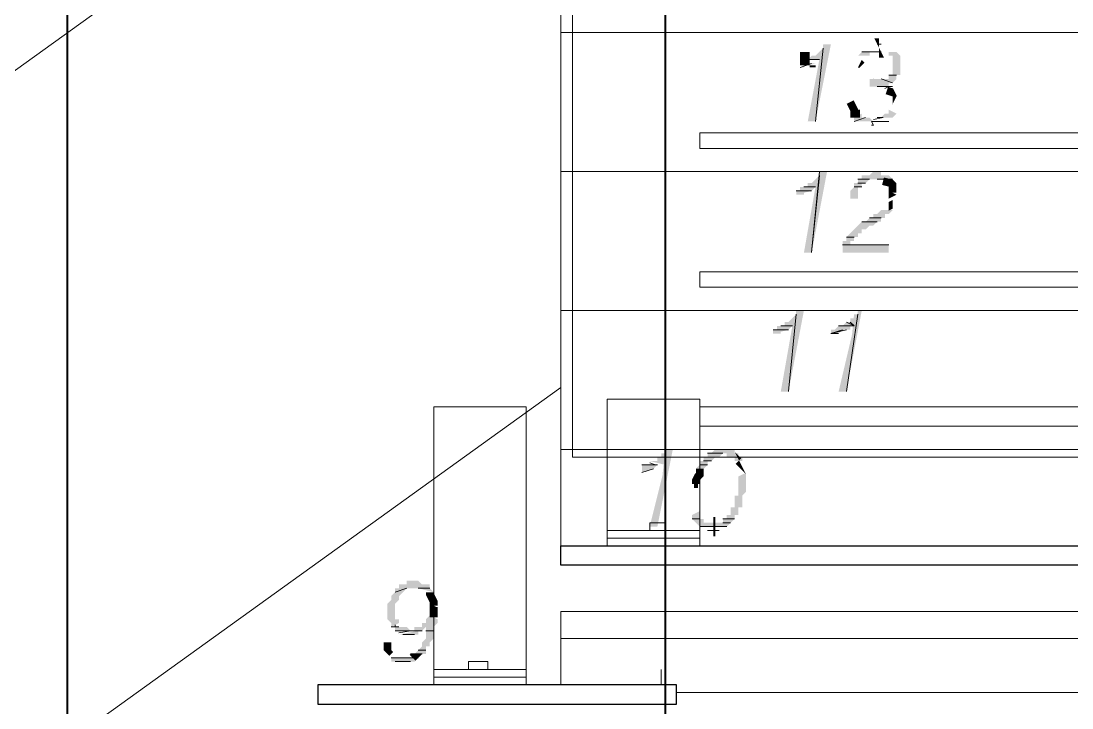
# Model space of a CAD drawing. Header units: millimetres. Extents: x 182 to 575, y -105 to 95.
# Drawn here: x 277.875 to 279.173, y 75.311 to 76.159 of the extents above; entities that cross this region are included whole.
import ezdxf

# ---------------------------------------------------------------- set-up
doc = ezdxf.new("R2010")
doc.units = ezdxf.units.MM
doc.header["$MEASUREMENT"] = 0
doc.layers.add('PDF_Geometry', color=7, linetype='Continuous')
doc.layers.add('PDF_Solid Fills', color=7, linetype='Continuous')

msp = doc.modelspace()

# ---------------------------------------------------------------- hatches: boundary and pattern name
at = {"layer": 'PDF_Solid Fills', "transparency": 33554559}
h = msp.add_hatch(color=256, dxfattribs=at)
h.paths.add_polyline_path([(278.8373450954418, 76.10148344406653), (278.8421084287751, 76.10148344406653), (278.8436954921045, 76.1030705073959), (278.8563919472937, 76.10624354988664), (278.8468685345952, 76.10624354988664)])
h.paths.add_polyline_path([(278.8653892145503, 76.12476133752122), (278.8611552806269, 76.12053029591837), (278.8563919472937, 76.11576696258504), (278.8516318679286, 76.11576696258504), (278.8468685345952, 76.11100685676496), (278.8611552806269, 76.11100685676496), (278.8468685345952, 76.03481624829934), (278.8563919472937, 76.03481624829934), (278.8754420266587, 76.1300537086168), (278.8659186139603, 76.1300537086168)])
h = msp.add_hatch(color=256, dxfattribs=at)
h.paths.add_polyline_path([(278.9230591430609, 76.12053029591837), (278.9135357039074, 76.12053029591837), (278.9087756245424, 76.11576696258504), (278.9230591430609, 76.11576696258504)])
h.paths.add_polyline_path([(278.9230591430609, 76.07767328533637), (278.946869301791, 76.07767328533637), (278.946869301791, 76.08163983744694), (278.9516326351243, 76.08243336470144), (278.9563927144894, 76.0871966980348), (278.9563927144894, 76.0919600313681), (278.9611560478228, 76.0919600313681), (278.9611560478228, 76.11576696258504), (278.9563927144894, 76.12053029591837), (278.946869301791, 76.12053029591837), (278.946869301791, 76.11576696258504), (278.9516326351243, 76.11576696258504), (278.9516326351243, 76.0919600313681), (278.946869301791, 76.0919600313681), (278.946869301791, 76.0871966980348), (278.9230591430609, 76.0871966980348)])
for points in [[(278.904012291209, 76.03957635411945), (278.904012291209, 76.03481624829934), (278.9278224499391, 76.03481624829934), (278.9230591430609, 76.03957635411945), (278.9135357039074, 76.03957635411945), (278.9135357039074, 76.04433968745278)], [(278.9421059684576, 76.04433968745278), (278.9373458890925, 76.03957635411945), (278.9516326351243, 76.03957635411945), (278.9563927144894, 76.04433968745278), (278.946869301791, 76.04909976681787), (278.946869301791, 76.04433968745278)], [(278.860653904607, 75.96764770296727), (278.8516318679286, 75.95862566628875), (278.8468685345952, 75.95862566628875), (278.8468685345952, 75.95386233295542), (278.8373450954418, 75.95386233295542), (278.8373450954418, 75.94910222713528), (278.8325850160767, 75.94910222713528), (278.8325850160767, 75.94433889380198), (278.8421084287751, 75.94433889380198), (278.8421084287751, 75.94672055716066), (278.8516318679286, 75.94910222713528), (278.8563919472937, 75.95386233295542), (278.8421084287751, 75.87291161866972), (278.8516318679286, 75.87291161866972), (278.8706786933254, 75.97291241232048), (278.8611552806269, 75.97291241232048)], [(278.9373458890925, 75.96338574565382), (278.9516326351243, 75.95862566628875), (278.9516326351243, 75.96338574565382), (278.946869301791, 75.96814907898718), (278.9373458890925, 75.96814907898718), (278.9373458890925, 75.97291241232048), (278.9278224499391, 75.97291241232048), (278.9230591430609, 75.96814907898718), (278.9135357039074, 75.96814907898718), (278.9135357039074, 75.96338574565382), (278.9087756245424, 75.96338574565382), (278.9087756245424, 75.95862566628875), (278.904012291209, 75.95862566628875), (278.904012291209, 75.95386233295542), (278.8992489578756, 75.94910222713528), (278.8992489578756, 75.93957881443689), (278.9087756245424, 75.93957881443689), (278.9087756245424, 75.95386233295542), (278.9135357039074, 75.95386233295542), (278.9135357039074, 75.95862566628875), (278.9182990372407, 75.95862566628875), (278.9230591430609, 75.96338574565382)], [(278.946869301791, 75.94910222713528), (278.946869301791, 75.93957881443689), (278.9563927144894, 75.94433889380198)], [(278.8897255451772, 75.88719513718823), (278.8897255451772, 75.87291161866972), (278.946869301791, 75.87291161866972), (278.946869301791, 75.88243505782313), (278.8992489578756, 75.88243505782313), (278.8992489578756, 75.88719513718823), (278.904012291209, 75.88719513718823), (278.904012291209, 75.89195847052156), (278.9087756245424, 75.89195847052156), (278.9087756245424, 75.89672180385489), (278.9135357039074, 75.89672180385489), (278.9135357039074, 75.90148188321996), (278.9182990372407, 75.90148188321996), (278.9230591430609, 75.90624521655332), (278.9278224499391, 75.90624521655332), (278.9325825557593, 75.9110053223734), (278.9373458890925, 75.9110053223734), (278.9373458890925, 75.91576862925172), (278.9421059684576, 75.91576862925172), (278.9421059684576, 75.92052873507183), (278.946869301791, 75.92052873507183), (278.9516326351243, 75.92529206840516), (278.9373458890925, 75.92529206840516), (278.9325825557593, 75.92052873507183), (278.9278224499391, 75.92052873507183), (278.9278224499391, 75.91576862925172), (278.9230591430609, 75.91576862925172), (278.9182990372407, 75.9110053223734), (278.9135357039074, 75.9110053223734), (278.9087756245424, 75.90624521655332), (278.904012291209, 75.90148188321996), (278.8992489578756, 75.89672180385489), (278.8944888785106, 75.89195847052156), (278.8944888785106, 75.88719513718823)], [(278.8320837728211, 75.79621976973235), (278.8278216827434, 75.79195770332578), (278.82305834941, 75.7871975975057), (278.8182982700449, 75.7871975975057), (278.8182982700449, 75.78243426417234), (278.8087748308915, 75.78243426417234), (278.8087748308915, 75.77767418480727), (278.8040115240133, 75.77767418480727), (278.8040115240133, 75.77291085147394), (278.8135349367116, 75.77291085147394), (278.8135349367116, 75.77529251814062), (278.82305834941, 75.77767418480727), (278.8278216827434, 75.78243426417234), (278.8135349367116, 75.70148357634164), (278.82305834941, 75.70148357634164), (278.8421084287751, 75.8014811160242), (278.8325850160767, 75.8014811160242)], [(278.9080955435808, 75.7967210102041), (278.904012291209, 75.7967210102041), (278.9035359770605, 75.79195770332578), (278.8992489578756, 75.79195770332578), (278.8992489578756, 75.7871975975057), (278.8944888785106, 75.7871975975057), (278.8897255451772, 75.78243426417234), (278.8849654393571, 75.78243426417234), (278.8802021324789, 75.77767418480727), (278.8754420266587, 75.77767418480727), (278.8754420266587, 75.77291085147394), (278.8849654393571, 75.77291085147394), (278.8881384818479, 75.77608604539512), (278.8944888785106, 75.77767418480727), (278.8992489578756, 75.77767418480727), (278.8992489578756, 75.78243426417234), (278.9025836662129, 75.78243426417234), (278.9015277542047, 75.77187477743948), (278.8849654393571, 75.70148357634164), (278.8944888785106, 75.70148357634164), (278.9135357039074, 75.8014811160242), (278.9087756245424, 75.8014811160242)], [(278.7563944076111, 75.62052963454272), (278.7563944076111, 75.61576955517765), (278.7659178203095, 75.61576955517765), (278.7659178203095, 75.62052963454272), (278.7611545134312, 75.62052963454272), (278.7611545134312, 75.62529296787605), (278.7563944076111, 75.62529296787605), (278.7563944076111, 75.63005307369616), (278.7325842488809, 75.63005307369616), (278.7278209155476, 75.62529296787605), (278.7230608097275, 75.62529296787605), (278.7230608097275, 75.62052963454272), (278.7182974763941, 75.62052963454272), (278.7182974763941, 75.61576955517765), (278.713537397029, 75.61576955517765), (278.713537397029, 75.61100622184432), (278.7087740636958, 75.60624288851096), (278.7182974763941, 75.60624288851096), (278.7230608097275, 75.61100622184432), (278.7230608097275, 75.61576955517765), (278.7278209155476, 75.61576955517765), (278.7325842488809, 75.62052963454272), (278.737344328246, 75.62052963454272), (278.7421076615793, 75.62529296787605), (278.7468709949127, 75.62529296787605), (278.7468709949127, 75.62052963454272)], [(278.7421076615793, 75.5443390260771), (278.7421076615793, 75.53957894671203), (278.7182974763941, 75.53957894671203), (278.7182974763941, 75.5443390260771), (278.713537397029, 75.5443390260771), (278.713537397029, 75.55386246523054), (278.7040107303624, 75.54910235941045), (278.7040107303624, 75.5443390260771), (278.7087740636958, 75.53957894671203), (278.713537397029, 75.5348156133787), (278.7468709949127, 75.5348156133787), (278.7516310742778, 75.53957894671203), (278.7563944076111, 75.5443390260771), (278.7563944076111, 75.54910235941045), (278.7611545134312, 75.54910235941045), (278.7611545134312, 75.55862577210885), (278.7659178203095, 75.55862577210885), (278.7659178203095, 75.5729092906274), (278.7706779261296, 75.57767262396072), (278.7706779261296, 75.60148280914592), (278.7611545134312, 75.59671947581256), (278.7611545134312, 75.5729092906274), (278.7563944076111, 75.5729092906274), (278.7563944076111, 75.55862577210885), (278.7516310742778, 75.55862577210885), (278.7516310742778, 75.54910235941045), (278.7468709949127, 75.54910235941045), (278.7468709949127, 75.5443390260771)], [(278.3802014711032, 75.43957815306123), (278.3802014711032, 75.43005474036283), (278.3897281377699, 75.43005474036283), (278.3897281377699, 75.43481484618292)], [(278.3659179525847, 75.37291098374908), (278.332584354701, 75.37291098374908), (278.332584354701, 75.36814765041572), (278.3611546192513, 75.36814765041572)]]:
    msp.add_hatch(color=256, dxfattribs=at).paths.add_polyline_path(points)
h = msp.add_hatch(color=256, dxfattribs=at)
h.paths.add_polyline_path([(278.6421068943836, 75.60148280914592), (278.6563936404154, 75.60624288851096), (278.6611537197804, 75.61100622184432), (278.6421068943836, 75.61100622184432)])
h.paths.add_polyline_path([(278.6659170531137, 75.62529296787605), (278.6659170531137, 75.62052963454272), (278.6611537197804, 75.62052963454272), (278.6611537197804, 75.61576955517765), (278.651630307082, 75.61576955517765), (278.6688216087867, 75.61147099563442), (278.6675045581877, 75.59830452738785), (278.651630307082, 75.5348156133787), (278.6611537197804, 75.5348156133787), (278.6802037991455, 75.63005307369616), (278.6706803864471, 75.63005307369616), (278.6702042298875, 75.62529296787605)])
h = msp.add_hatch(color=256, dxfattribs=at)
h.paths.add_polyline_path([(278.3563945398862, 75.40624458163265), (278.3516312065529, 75.41100466099775), (278.3373444605211, 75.41100466099775), (278.3373444605211, 75.40624458163265)])
h.paths.add_polyline_path([(278.3421077938544, 75.40148124829932), (278.3659179525847, 75.40148124829932), (278.3659179525847, 75.40624458163265)])
h.paths.add_polyline_path([(278.3659179525847, 75.38243439644748), (278.3611546192513, 75.37767431708241), (278.3754413917381, 75.37767431708241), (278.3754413917381, 75.38719772978081), (278.3802014711032, 75.38719772978081), (278.3802014711032, 75.39195783560092), (278.3849648044365, 75.39672114247924), (278.3849648044365, 75.41100466099775), (278.3897281377699, 75.41576799433108), (278.3897281377699, 75.4205313276644), (278.3802014711032, 75.42529140702948), (278.3754413917381, 75.4205313276644), (278.3754413917381, 75.41576799433108), (278.3706780584047, 75.41576799433108), (278.3706780584047, 75.41100466099775), (278.3611546192513, 75.41100466099775), (278.3611546192513, 75.40624458163265), (278.3659179525847, 75.40624458163265), (278.3706780584047, 75.40624458163265), (278.3754413917381, 75.41100466099775), (278.3754413917381, 75.39672114247924), (278.3706780584047, 75.39195783560092), (278.3706780584047, 75.38719772978081)])
h.paths.add_polyline_path([(278.3802014711032, 75.4586250049131), (278.3802014711032, 75.4633883382464), (278.3706780584047, 75.4633883382464), (278.3659179525847, 75.4681484176115), (278.3516312065529, 75.4681484176115), (278.3516312065529, 75.4633883382464), (278.3421077938544, 75.4633883382464), (278.3421077938544, 75.4586250049131), (278.3373444605211, 75.4586250049131), (278.3373444605211, 75.45386167157977), (278.332584354701, 75.44910159221467), (278.332584354701, 75.44433825888137), (278.3278210478228, 75.43957815306123), (278.3278210478228, 75.4205313276644), (278.332584354701, 75.41576799433108), (278.332584354701, 75.41100466099775), (278.3421077938544, 75.41576799433108), (278.3421077938544, 75.4205313276644), (278.3373444605211, 75.4205313276644), (278.3373444605211, 75.43957815306123), (278.3421077938544, 75.44433825888137), (278.3421077938544, 75.44910159221467), (278.3516312065529, 75.4586250049131), (278.3659179525847, 75.4586250049131), (278.3849648044365, 75.45386167157977)])
h = msp.add_hatch(color=256, dxfattribs=at)
h.paths.add_polyline_path([(278.9677030954418, 75.42255327442368), (278.9627032898862, 75.42255327442368), (278.9677030954418, 75.42255327442368)], flags=0)
h.paths.add_polyline_path([(278.9627032898862, 75.41255367720146), (278.9677030954418, 75.41255367720146), (278.9627032898862, 75.41255367720146)], flags=0)
h.paths.add_polyline_path([(278.9677030954418, 75.41005292720146), (278.9627032898862, 75.41005292720146), (278.9677030954418, 75.41005292720146)], flags=0)
h.paths.add_polyline_path([(278.9702021371085, 75.40505313553479), (278.9652023454418, 75.40505313553479), (278.9702021371085, 75.40505313553479)], flags=0)
h = msp.add_hatch(color=256, dxfattribs=at)
h.paths.add_polyline_path([(279.0002026093306, 75.43005381609035), (278.992702067664, 75.43005381609035), (279.0002026093306, 75.43005381609035)], flags=0)
h.paths.add_polyline_path([(278.995202817664, 75.42755306609035), (279.0002026093306, 75.42755306609035), (278.995202817664, 75.42755306609035)], flags=0)
h.paths.add_polyline_path([(279.0002026093306, 75.42005421886813), (278.995202817664, 75.42005421886813), (279.0002026093306, 75.42005421886813)], flags=0)
h.paths.add_polyline_path([(278.995202817664, 75.41505442720145), (279.0002026093306, 75.41505442720145), (278.995202817664, 75.41505442720145)], flags=0)
h.paths.add_polyline_path([(278.997703567664, 75.40755388553478), (278.992702067664, 75.40755388553478), (278.997703567664, 75.40755388553478)], flags=0)
h = msp.add_hatch(color=256, dxfattribs=at)
h.paths.add_polyline_path([(278.9452031509973, 75.40505313553479), (278.9527019982195, 75.40505313553479), (278.9452031509973, 75.40505313553479)], flags=0)
h.paths.add_polyline_path([(278.9527019982195, 75.40505313553479), (278.9452031509973, 75.40505313553479), (278.9527019982195, 75.40505313553479)], flags=0)
h.paths.add_polyline_path([(278.9452031509973, 75.40505313553479), (278.9527019982195, 75.40505313553479), (278.9452031509973, 75.40505313553479)], flags=0)
h = msp.add_hatch(color=256, dxfattribs=at)
h.paths.add_polyline_path([(278.9527019982195, 75.3875529966459), (278.9452031509973, 75.3875529966459), (278.9527019982195, 75.3875529966459)], flags=0)
h.paths.add_polyline_path([(278.9452031509973, 75.38005414942367), (278.9527019982195, 75.38005414942367), (278.9452031509973, 75.38005414942367)], flags=0)
h.paths.add_polyline_path([(278.9427024148862, 75.37005285775702), (278.9502029565529, 75.37005285775702), (278.9427024148862, 75.37005285775702)], flags=0)
h = msp.add_hatch(color=256, dxfattribs=at)
h.paths.add_polyline_path([(278.9227032204417, 75.35755421886813), (278.932702817664, 75.35755421886813), (278.9227032204417, 75.35755421886813)], flags=0)
h.paths.add_polyline_path([(278.9152026787751, 75.36005327442368), (278.9427024148862, 75.36005327442368), (278.9152026787751, 75.36005327442368)], flags=0)
h.paths.add_polyline_path([(278.9427024148862, 75.36005327442368), (278.9152026787751, 75.36005327442368), (278.9427024148862, 75.36005327442368)], flags=0)

# ---------------------------------------------------------------- linework, layer by layer
at = {"layer": 'PDF_Geometry', "lineweight": 40}
for points in [[(277.6802025028492, 66.65862460808769), (277.6802025028492, 83.53957635411945), (277.9325844869761, 83.53957635411945), (277.9325844869761, 66.65862460808769)], [(278.6706803864471, 76.57767392025698), (278.6706803864471, 73.79672167157975)]]:
    msp.add_lwpolyline(points, dxfattribs=at)
at = {"layer": 'PDF_Geometry', "lineweight": 13}
for points in [[(277.3563932435899, 75.73005384089194), (277.3563932435899, 75.8014811160242), (278.5421061007327, 76.65862460808768), (278.5421061007327, 76.58243402607712), (277.3563932435899, 75.73005384089194), (277.3563932435899, 74.8538634969766), (278.5421061007327, 75.70624365570674), (278.5421061007327, 76.58243402607712)], [(280.1182986404153, 76.65862460808768), (280.1182986404153, 76.58243402607712), (278.5563928467645, 76.58243402607712), (278.5563928467645, 75.62052963454272), (280.1182986404153, 75.62052963454272), (280.1182986404153, 76.58243402607712), (278.5563928467645, 76.58243402607712), (278.5563928467645, 76.65862460808768)], [(278.9135357039074, 76.12053029591837), (278.9325825557593, 76.12053029591837), (278.9135357039074, 76.12053029591837)], [(278.9373458890925, 76.0871966980348), (278.9516326351243, 76.08243336470144), (278.9373458890925, 76.0871966980348)], [(278.9182990372407, 76.03957635411945), (278.904012291209, 76.03481624829934), (278.9182990372407, 76.03957635411945)], [(278.9087756245424, 75.7967210102041), (278.8944888785106, 75.70148357634164), (278.9087756245424, 75.7967210102041)], [(278.8897255451772, 75.78243426417234), (278.904012291209, 75.78243426417234), (278.8897255451772, 75.78243426417234)], [(278.8944888785106, 75.7871975975057), (278.904012291209, 75.78243426417234), (278.8944888785106, 75.7871975975057)], [(278.8992489578756, 75.7871975975057), (278.904012291209, 75.78243426417234), (278.8992489578756, 75.7871975975057)], [(278.8897255451772, 75.77767418480727), (278.8754420266587, 75.77291085147394), (278.8897255451772, 75.77767418480727)], [(278.8944888785106, 75.77767418480727), (278.8754420266587, 75.77291085147394), (278.8944888785106, 75.77767418480727)], [(278.8802021324789, 75.77291085147394), (278.8754420266587, 75.77291085147394), (278.8802021324789, 75.77291085147394)], [(278.8849654393571, 75.77291085147394), (278.8754420266587, 75.77291085147394), (278.8849654393571, 75.77291085147394)], [(278.651630307082, 75.53957894671203), (278.6706803864471, 75.53957894671203), (278.6706803864471, 75.53005228004537), (278.651630307082, 75.53005228004537)], [(278.3516312065529, 75.4586250049131), (278.3373444605211, 75.45386167157977), (278.3516312065529, 75.4586250049131)], [(278.3563945398862, 75.40624458163265), (278.3373444605211, 75.40624458163265), (278.3563945398862, 75.40624458163265)], [(278.4516319737486, 75.36814765041572), (278.4278218150185, 75.36814765041572), (278.4278218150185, 75.35862423771732), (278.4516319737486, 75.35862423771732)]]:
    msp.add_lwpolyline(points, close=True, dxfattribs=at)
at = {"layer": 'PDF_Geometry', "lineweight": 0}
for points in [[(278.5421061007327, 76.34433878798188), (278.5421061007327, 75.51100545464854)], [(279.7421089578757, 75.97291241232048), (279.7421089578757, 76.04433968745278), (280.1421088256005, 76.11100685676496), (280.1421088256005, 76.14434045464856), (278.5421061007327, 76.14434045464856)], [(279.7421089578757, 75.8014811160242), (279.7421089578757, 75.87291161866972), (280.1421088256005, 75.94433889380198), (280.1421088256005, 75.97291241232048), (278.5421061007327, 75.97291241232048)], [(279.7421089578757, 75.63005307369616), (279.7421089578757, 75.70148357634164), (280.1421088256005, 75.77291085147394), (280.1421088256005, 75.8014811160242), (278.5421061007327, 75.8014811160242)], [(279.7421089578757, 75.51100545464854), (279.7421089578757, 75.53005228004537), (280.1421088256005, 75.60148280914592), (280.1421088256005, 75.63005307369616), (278.5421061007327, 75.63005307369616)]]:
    msp.add_lwpolyline(points, dxfattribs=at)
at = {"layer": 'PDF_Geometry', "lineweight": 13}
for points in [[(278.937345875865, 76.12053029591837, 0, 0, 0), (278.9349658361825, 76.12529037528347, 0.02381015873015916, 0.02381015873015916, 0), (278.9349642224259, 76.12529037528347, 0, 0, 0), (278.9349642224259, 76.1300537086168, 0, 0, 0), (278.9349642091984, 76.1300537086168, 0, 0, 0), (278.9349642224259, 76.1300537086168, 0, 0, 0)], [(278.9135357039074, 76.1038634969766, 0.00952341269841519, 0.00952341269841519, 0), (278.9111556642249, 76.10624354988664, 0, 0, 0), (278.9135373308915, 76.11100685676496, 0, 0, 0), (278.9135373308915, 76.11576696258504, 0, 0, 0), (278.9230591430609, 76.11576696258504, 0, 0, 0)], [(278.9444876351243, 76.07290995200304, 0.00952341269841519, 0.00952341269841519, 0), (278.9516310081402, 76.07052989909297, 0, 0, 0), (278.9516310081402, 76.06576817951628, 0.00952341269841519, 0.00952341269841519, 0), (278.9540126748069, 76.06100647316705, 0, 0, 0), (278.9516310081402, 76.05624476681785, 0, 0, 0), (278.9516310081402, 76.05148143348453, 0, 0, 0), (278.9516310081402, 76.0467197271353, 0, 0, 0)], [(278.9516310081402, 75.94195885411943, 0, 0, 0), (278.9516310081402, 75.93719714777023, 0, 0, 0), (278.9516310081402, 75.9324338144369, 0.009526666666660943, 0.009526666666660943, 0), (278.946869301791, 75.93005214777025, 0, 0, 0), (278.946869301791, 75.92529206840516, 0, 0, 0)], [(278.7611561139603, 75.61576955517765, 0.00952341269841519, 0.00952341269841519, 0), (278.7635361668703, 75.61338788851097, 0, 0, 0), (278.7659162197804, 75.60862455517764, 0, 0, 0), (278.7659162197804, 75.60386284882844, 0, 0, 0), (278.7659162197804, 75.59910114247921, 0, 0, 0)], [(278.7135357700449, 75.60624288851096, 0.00952341269841519, 0.00952341269841519, 0), (278.7135357700449, 75.60386284882844, 0.009526666666660943, 0.009526666666660943, 0), (278.7135357700449, 75.59910114247921, 0.009526666666660943, 0.009526666666660943, 0), (278.7111557303624, 75.59671947581256, 0.009526666666660943, 0.009526666666660943, 0), (278.7087740636958, 75.59195936999245, 0.009526666666660943, 0.009526666666660943, 0), (278.7087740636958, 75.58719603665912, 0.004763333333328779, 0.004763333333328779, 0), (278.7087740636958, 75.58243595729402, 0, 0, 0), (278.7087740636958, 75.57767262396072, 0, 0, 0), (278.7087740636958, 75.5729092906274, 0, 0, 0), (278.706392397029, 75.5681492112623, 0, 0, 0), (278.706392397029, 75.56576754459562, 0, 0, 0), (278.706392397029, 75.5610058250189, 0, 0, 0), (278.7087740636958, 75.55624411866972, 0, 0, 0), (278.7087740636958, 75.5514824123205, 0, 0, 0)], [(278.7325842356534, 75.5348156133787, 0.02381018518518442, 0.02381018518518442, 0), (278.7302025689868, 75.5348156133787, 0, 0, 0), (278.7302025689868, 75.53005228004537, 0, 0, 0), (278.7302025689868, 75.53005228004537, 0, 0, 0), (278.7302025822143, 75.53005228004537, 0, 0, 0)], [(278.3278226483519, 75.39195783560092, 0.00952341269841519, 0.00952341269841519, 0), (278.3278226483519, 75.38719772978081, 0.00952341269841519, 0.00952341269841519, 0), (278.3278226483519, 75.38243439644748, 0.006734050986196638, 0.006734050986196638, 0), (278.3325827541719, 75.37767431708241, 0, 0, 0)], [(278.3587745795688, 75.37291098374908, 0.01009997280364919, 0.01009997280364919, 0), (278.3635362991454, 75.37767431708241, 0, 0, 0), (278.3611546192513, 75.37767431708241, 0, 0, 0)]]:
    msp.add_lwpolyline(points, format="xyseb", dxfattribs=at)
for points, const_width in [([(278.8492501880344, 76.11100685676496), (278.8468685213677, 76.11100685676496), (278.8468685213677, 76.1038634969766)], 0.01904685185185226), ([(278.9111556642249, 76.04433968745278), (278.904012291209, 76.04433968745278), (278.904012291209, 76.04909976681787), (278.9016306245423, 76.05386310015118), (278.8992489578756, 76.0586264334845)], 0.009526666666660943), ([(278.9397259287751, 75.9610057059713), (278.9492493414735, 75.95862566628875), (278.9516310081402, 75.95624399962207), (278.9516310081402, 75.95148228004538), (278.9516310081402, 75.94672056046866)], 0.00952341269841519), ([(278.3802030980873, 75.45386167157977), (278.3802030980873, 75.45148163189722), (278.3825831377698, 75.446719925548), (278.3849648044365, 75.4419582059713), (278.3849648044365, 75.4371964996221)], 0.009526666666660943), ([(278.3849648044365, 75.43005474036283), (278.3849648044365, 75.42767307369616), (278.3849648044365, 75.42291136734696)], 0.009526666666660943)]:
    msp.add_lwpolyline(points, dxfattribs=dict(at, const_width=const_width))
for points in [[(278.8659186139603, 76.12529037528347), (278.8563919472937, 76.03481624829934), (278.8659186139603, 76.12529037528347)], [(278.9135357039074, 76.12053029591837), (278.9230591430609, 76.12053029591837), (278.9135357039074, 76.12053029591837)], [(278.9373458890925, 76.12053029591837), (278.9182990372407, 76.12053029591837), (278.9373458890925, 76.12053029591837)], [(278.9373458890925, 76.1300537086168), (278.9325825557593, 76.1300537086168), (278.9373458890925, 76.1300537086168)], [(278.8516318679286, 76.10624354988664), (278.8373450954418, 76.10148344406653), (278.8516318679286, 76.10624354988664)], [(278.8468685345952, 76.11100685676496), (278.8611552806269, 76.11100685676496), (278.8468685345952, 76.11100685676496)], [(278.8611552806269, 76.11100685676496), (278.8468685345952, 76.11100685676496), (278.8611552806269, 76.11100685676496)], [(278.9278224499391, 76.0871966980348), (278.9278224499391, 76.0871966980348), (278.9278224499391, 76.0871966980348)], [(278.946869301791, 76.0919600313681), (278.9563927144894, 76.0919600313681), (278.946869301791, 76.0919600313681)], [(278.9516326351243, 76.07767328533637), (278.9325825557593, 76.07767328533637), (278.9516326351243, 76.07767328533637)], [(278.9325825557593, 76.07767328533637), (278.9516326351243, 76.07767328533637), (278.9325825557593, 76.07767328533637)], [(278.9421059684576, 76.0752916186697), (278.946869301791, 76.07767328533637), (278.9349642224259, 76.07767328533637)], [(278.9254407965, 76.03005294142102), (278.92782084941, 76.03005294142102), (278.9278224631666, 76.03005294142102), (278.9278208361825, 76.03005294142102), (278.9254407965, 76.03481624829934), (278.946869301791, 76.03481624829934)], [(278.9278224499391, 76.03719630120938), (278.9397275425317, 76.03957635411945), (278.9325825557593, 76.03957635411945)], [(278.9278224499391, 76.03481624829934), (278.9278224499391, 76.03481624829934), (278.9278224499391, 76.03481624829934)], [(278.8611552806269, 75.97291241232048), (278.8516318679286, 75.87291161866972), (278.8611552806269, 75.97291241232048)], [(278.8611552806269, 75.96814907898718), (278.8516318679286, 75.87291161866972), (278.8611552806269, 75.96814907898718)], [(278.9087756245424, 75.96338574565382), (278.9230591430609, 75.96338574565382), (278.9087756245424, 75.96338574565382)], [(278.9230591430609, 75.96338574565382), (278.9087756245424, 75.96338574565382), (278.9230591430609, 75.96338574565382)], [(278.9516326351243, 75.96338574565382), (278.9325825557593, 75.96338574565382), (278.9516326351243, 75.96338574565382)], [(278.9325825557593, 75.96338574565382), (278.9516326351243, 75.96338574565382), (278.9325825557593, 75.96338574565382)], [(278.9373458890925, 75.96338574565382), (278.9516326351243, 75.96338574565382), (278.9373458890925, 75.96338574565382)], [(278.8421084287751, 75.95386233295542), (278.8563919472937, 75.95386233295542), (278.8421084287751, 75.95386233295542)], [(278.8563919472937, 75.95386233295542), (278.8421084287751, 75.95386233295542), (278.8563919472937, 75.95386233295542)], [(278.9135357039074, 75.95386233295542), (278.904012291209, 75.95386233295542), (278.9135357039074, 75.95386233295542)], [(278.904012291209, 75.95386233295542), (278.9135357039074, 75.95386233295542), (278.904012291209, 75.95386233295542)], [(278.9182990372407, 75.95862566628875), (278.9087756245424, 75.95862566628875), (278.9182990372407, 75.95862566628875)], [(278.8516318679286, 75.94910222713528), (278.8325850160767, 75.94910222713528), (278.8516318679286, 75.94910222713528)], [(278.9325825557593, 75.9110053223734), (278.9135357039074, 75.9110053223734), (278.9325825557593, 75.9110053223734)], [(278.9135357039074, 75.9110053223734), (278.9325825557593, 75.9110053223734), (278.9135357039074, 75.9110053223734)], [(278.9230591430609, 75.91576862925172), (278.9373458890925, 75.91576862925172), (278.9230591430609, 75.91576862925172)], [(278.8944888785106, 75.89195847052156), (278.904012291209, 75.89195847052156), (278.8944888785106, 75.89195847052156)], [(278.8992489578756, 75.88243505782313), (278.8897255451772, 75.88243505782313), (278.8992489578756, 75.88243505782313)], [(278.946869301791, 75.88243505782313), (278.8992489578756, 75.88243505782313), (278.946869301791, 75.88243505782313)], [(278.8325850160767, 75.7967210102041), (278.82305834941, 75.70148357634164), (278.8325850160767, 75.7967210102041)], [(278.8135349367116, 75.78243426417234), (278.8278216827434, 75.78243426417234), (278.8135349367116, 75.78243426417234)], [(278.8278216827434, 75.78243426417234), (278.8135349367116, 75.78243426417234), (278.8278216827434, 75.78243426417234)], [(278.8849654393571, 75.78243426417234), (278.8992489578756, 75.78243426417234), (278.8849654393571, 75.78243426417234)], [(278.82305834941, 75.77767418480727), (278.8040115240133, 75.77767418480727), (278.82305834941, 75.77767418480727)], [(278.713537397029, 75.51100545464854), (278.713537397029, 75.69195690967501), (278.5992498573465, 75.69195690967501), (278.5992498573465, 75.51100545464854)], [(278.3849648044365, 75.33957738586548), (278.3849648044365, 75.68243349697659), (278.4992490901508, 75.68243349697659), (278.4992490901508, 75.33957738586548)], [(278.5421061007327, 75.51100545464854), (278.5421061007327, 75.63957648639456)], [(278.7421076615793, 75.62529296787605), (278.7230608097275, 75.62529296787605), (278.7421076615793, 75.62529296787605)], [(278.651630307082, 75.61338788851097), (278.6587736800979, 75.61100622184432), (278.6540119605211, 75.61100622184432)], [(278.7325842488809, 75.62052963454272), (278.7182974763941, 75.62052963454272), (278.7325842488809, 75.62052963454272)], [(278.7278209155476, 75.61576955517765), (278.7182974763941, 75.61576955517765), (278.7278209155476, 75.61576955517765)], [(278.7325842488809, 75.62052963454272), (278.7230608097275, 75.62052963454272), (278.7325842488809, 75.62052963454272)], [(278.6611537197804, 75.61100622184432), (278.6421068943836, 75.61100622184432), (278.6611537197804, 75.61100622184432)], [(278.6563936404154, 75.60624288851096), (278.6421068943836, 75.60148280914592), (278.6563936404154, 75.60624288851096)], [(278.713537397029, 75.61100622184432), (278.7230608097275, 75.61100622184432), (278.713537397029, 75.61100622184432)], [(278.7230608097275, 75.61100622184432), (278.713537397029, 75.61100622184432), (278.7230608097275, 75.61100622184432)], [(278.713537397029, 75.5443390260771), (278.7040107303624, 75.5443390260771), (278.713537397029, 75.5443390260771)], [(278.7040107303624, 75.5443390260771), (278.713537397029, 75.5443390260771), (278.7040107303624, 75.5443390260771)], [(278.713537397029, 75.5348156133787), (278.7468709949127, 75.5348156133787), (278.713537397029, 75.5348156133787)], [(278.7468709949127, 75.5348156133787), (278.713537397029, 75.5348156133787), (278.7468709949127, 75.5348156133787)], [(278.7421076615793, 75.5443390260771), (278.7563944076111, 75.5443390260771), (278.7421076615793, 75.5443390260771)], [(278.7516310742778, 75.53957894671203), (278.7421076615793, 75.53957894671203), (278.7516310742778, 75.53957894671203)], [(278.713537397029, 75.53005228004537), (278.5992498573465, 75.53005228004537)], [(278.7230608097275, 75.53005228004537), (278.737344328246, 75.53005228004537), (278.7230608097275, 75.53005228004537)], [(278.713537397029, 75.52052886734694), (278.5992498573465, 75.52052886734694)], [(278.3659179525847, 75.4586250049131), (278.3802014711032, 75.4586250049131), (278.3659179525847, 75.4586250049131)], [(278.3802014711032, 75.43481484618292), (278.3897281377699, 75.43481484618292), (278.3802014711032, 75.43481484618292)], [(278.3897281377699, 75.43005474036283), (278.3802014711032, 75.43005474036283), (278.3897281377699, 75.43005474036283)], [(278.3802014711032, 75.43005474036283), (278.3897281377699, 75.43005474036283), (278.3802014711032, 75.43005474036283)], [(278.332584354701, 75.41100466099775), (278.3421077938544, 75.41100466099775), (278.332584354701, 75.41100466099775)], [(278.3373444605211, 75.40624458163265), (278.3706780584047, 75.40624458163265), (278.3373444605211, 75.40624458163265)], [(278.3706780584047, 75.40624458163265), (278.3373444605211, 75.40624458163265), (278.3706780584047, 75.40624458163265)], [(278.3373460742778, 75.41338632766443), (278.3373460742778, 75.41100466099775), (278.3421061668704, 75.41100466099775)], [(278.3635362991454, 75.40624458163265), (278.3563929261296, 75.40624458163265), (278.3421077938544, 75.40386291496603)], [(278.3849648044365, 75.40624458163265), (278.3754413917381, 75.40624458163265), (278.3849648044365, 75.40624458163265)], [(278.3611546192513, 75.40148124829932), (278.3468678732195, 75.40148124829932), (278.3611546192513, 75.40148124829932)], [(278.3468678732195, 75.40148124829932), (278.3611546192513, 75.40148124829932), (278.3468678732195, 75.40148124829932)], [(278.3659179525847, 75.38243439644748), (278.3754413917381, 75.38243439644748), (278.3659179525847, 75.38243439644748)], [(278.332584354701, 75.37291098374908), (278.3659179525847, 75.37291098374908), (278.332584354701, 75.37291098374908)], [(278.3659179525847, 75.37291098374908), (278.332584354701, 75.37291098374908), (278.3659179525847, 75.37291098374908)], [(278.3373444605211, 75.36814765041572), (278.3563945398862, 75.36814765041572), (278.3373444605211, 75.36814765041572)], [(278.3563945398862, 75.36814765041572), (278.3373444605211, 75.36814765041572), (278.3563945398862, 75.36814765041572)], [(278.3563945398862, 75.37767431708241), (278.3706780584047, 75.37767431708241), (278.3563945398862, 75.37767431708241)], [(278.3706780584047, 75.37767431708241), (278.3563945398862, 75.37767431708241), (278.3706780584047, 75.37767431708241)], [(278.3849648044365, 75.35862423771732), (278.4992490901508, 75.35862423771732)], [(278.6659170531137, 75.35862423771732), (278.6659170531137, 75.33957738586548)], [(278.3849648044365, 75.34910079856388), (278.4992490901508, 75.34910079856388)]]:
    msp.add_lwpolyline(points, dxfattribs=at)
at = {"layer": 'PDF_Geometry', "lineweight": 20}
for points in [[(279.7421089578757, 76.02052950226758), (280.1659157568175, 76.02052950226758), (280.1659157568175, 76.00148267687075), (279.7421089578757, 76.00148267687075), (278.713537397029, 76.00148267687075), (278.713537397029, 76.02052950226758)], [(279.7421089578757, 75.84910145993956), (280.1659157568175, 75.84910145993956), (280.1659157568175, 75.83005460808769), (279.7421089578757, 75.83005460808769), (278.713537397029, 75.83005460808769), (278.713537397029, 75.84910145993956)], [(279.7421089578757, 75.68243349697659), (280.1659157568175, 75.68243349697659), (280.1659157568175, 75.65862656575965), (279.7421089578757, 75.65862656575965), (278.713537397029, 75.65862656575965), (278.713537397029, 75.68243349697659)], [(280.1421088256005, 75.43005474036283), (278.5421061007327, 75.43005474036283), (278.5421061007327, 75.39672114247924), (280.1421088256005, 75.39672114247924)]]:
    msp.add_lwpolyline(points, close=True, dxfattribs=at)
at = {"layer": 'PDF_Geometry', "lineweight": 25}
for points in [[(279.7421089578757, 75.51100545464854), (280.1659157568175, 75.51100545464854), (280.1659157568175, 75.48719526946334), (279.7421089578757, 75.48719526946334), (278.5421061007327, 75.48719526946334), (278.5421061007327, 75.51100545464854)], [(278.6849639049656, 75.33957738586548), (278.2421070002037, 75.33957738586548), (278.2421070002037, 75.3157672271353), (278.6849639049656, 75.3157672271353)]]:
    msp.add_lwpolyline(points, close=True, dxfattribs=at)
at = {"layer": 'PDF_Geometry', "lineweight": 20}
msp.add_lwpolyline([(278.6849639049656, 75.33005397316705), (279.7421089578757, 75.33005397316705), (280.1421088256005, 75.39672114247924), (278.5421061007327, 75.39672114247924), (278.5421061007327, 75.33957738586548)], dxfattribs=at)
at = {"layer": 'PDF_Solid Fills', "transparency": 33554559}
for points in [[(278.9421059684576, 76.07290995200304), (278.9421059684576, 76.07290995200304), (278.9563927144894, 76.07290995200304)], [(278.9421059684576, 76.07290995200304), (278.9563927144894, 76.07290995200304), (278.9563927144894, 76.07290995200304)], [(278.904012291209, 76.05386310015118), (278.8992489578756, 76.0586264334845), (278.904012291209, 76.0586264334845)], [(278.7325842488809, 75.53005228004537), (278.7325842488809, 75.53005228004537), (278.7278209155476, 75.53005228004537)], [(278.7325842488809, 75.53005228004537), (278.7278209155476, 75.53005228004537), (278.7278209155476, 75.53005228004537)]]:
    msp.add_solid(points, dxfattribs=at)

doc.saveas('drawing.dxf')
